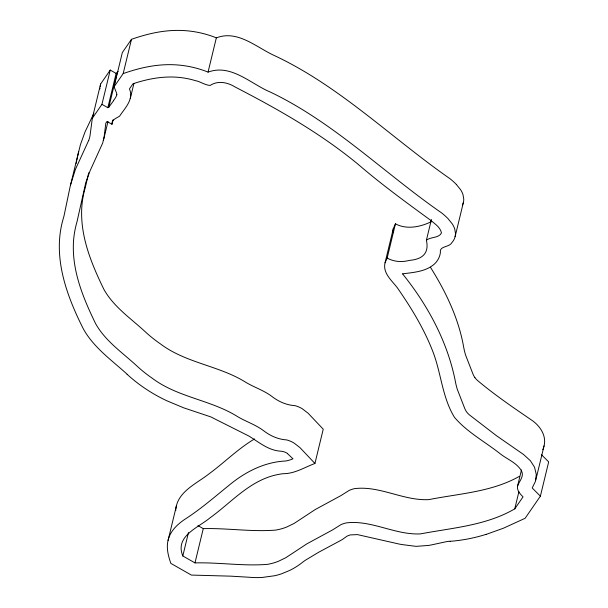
<?xml version="1.0" encoding="UTF-8"?>
<svg xmlns="http://www.w3.org/2000/svg" width="608" height="608" viewBox="0 0 608 608"><rect width="100%" height="100%" fill="white"/><g stroke="black" fill="none" stroke-linecap="round" stroke-linejoin="round"><path stroke-width="0.91" d="M392.897 232.233L393.33 228.555L395.451 223.812C406.706 229.968 420.713 226.906 431.604 221.54M175.682 510.644C176.632 491.925 196.369 483.862 209 473.868C224.405 462.544 238.017 448.734 254.539 438.946M521.466 469.946L517.537 486.18C516.724 490.557 520.22 494.046 523.04 496.873L514.763 508.866C485.891 525.654 452.542 527.79 420.576 533.877C395.177 535.23 371.48 519.703 346.172 522.918A27.763 24.046 13.6 0 0 340.852 524.704L332.538 529.933L306.934 543.81L285.813 557.703L278.342 561.328A53.952 46.725 13.6 0 1 267.581 564.346C243.474 566.314 219.192 562.278 194.978 562.902L182.81 555.97C174.61 536.112 198.223 527.706 210.049 517.834C229.984 503.447 246.985 483.732 271.1 476.224A66.226 57.35 13.6 0 1 282.994 473.708C294.553 473.822 304.479 467.385 314.936 463.463L323.228 429.195L308.157 413.273L302.26 408.728A24.654 21.348 13.6 0 0 294.979 405.65C286.353 405.11 278.449 401.554 271.677 396.279C263.918 390.496 254.623 387.463 246.308 382.622C219.534 365.621 186.185 363.303 160.573 343.991A127.954 110.808 13.6 0 1 145.274 331.793C130.834 318.402 113.742 306.972 103.915 289.408C91.398 263.69 79.838 235.798 81.837 206.598A121.326 105.078 13.6 0 1 83.463 194.887M99.879 88.958L99.986 88.114M118.157 71.463L116.12 73.424L110.238 70.072L100.601 84.033L92.317 118.302L90.014 135.675A37.833 32.764 13.6 0 1 88.73 140.364M100.229 86.435L100.601 84.033M393.33 228.555L385.039 262.816C382.546 273.007 391.727 280.425 397.244 287.652C411.236 307.777 424.141 328.898 432.964 351.85C441.233 373.297 442.214 397.351 454.465 417.331C467.035 432.121 484.713 441.568 499.837 453.484C506.92 459.23 516.549 462.536 521.383 470.676C524.59 476.353 519.133 481.126 517.537 486.18M76.122 163.438L76.281 162.602M314.936 463.463L299.873 447.534L293.968 442.996A24.654 21.348 13.6 0 0 286.687 439.918C278.061 439.379 270.157 435.822 263.386 430.548C255.626 424.756 246.331 421.732 238.024 416.89C211.242 399.882 177.893 397.571 152.281 378.26A127.954 110.808 13.6 0 1 136.99 366.062C122.542 352.663 105.45 341.232 95.623 323.676C83.106 297.95 71.546 270.066 73.545 240.867A121.326 105.078 13.6 0 1 76.98 221.89L85.812 182.423L90.068 170.825L102.691 143.017L104.181 136.549L105.815 123.166L107 121.448L111.956 124.275C111.348 119.518 116.599 118.248 119.601 116.136C124.868 108.14 134.072 99.37 129.458 88.912L133 83.775C148.595 78.546 165.262 75.559 181.701 77.695A73.135 63.338 13.6 0 1 195.312 80.606C200.427 81.525 204.904 85.15 210.14 85.447C217.763 80.355 227.506 82.278 234.863 86.868C278.304 109.311 320.963 133.502 358.75 164.829C381.733 184.612 406.228 202.434 430.722 220.316C434.819 223.881 440.412 227.255 441.469 232.97C438.718 238.344 430.715 236.694 426.406 240.221C429.347 253.544 422.18 259.312 409.503 260.384C401.858 262.337 394.136 261.904 387.159 258.081L385.039 262.816M76.448 161.758L78.63 151.483M88.753 172.748L85.272 187.621A121.326 105.078 13.6 0 0 83.653 193.99M176.518 505.453L168.051 540.444C166.159 548.158 168.34 556.092 170.848 563.388L191.368 575.077L230.972 576.164L249.037 577.243A80.636 69.836 13.6 0 0 261.995 577.478L274.634 575.746A65.269 56.521 13.6 0 0 281.496 573.823L289.568 570.502A78.409 67.906 13.6 0 0 302.548 562.309A58.497 50.662 13.6 0 1 305.626 560.09L318.904 552.125L339.986 540.831A48.138 41.694 13.6 0 0 342.912 539.106L343.102 538.977A16.363 14.166 13.6 0 0 344.402 537.996L347.252 536.036L350.14 534.934L357.413 534.599L399.129 544.046A149.18 129.192 13.6 0 0 402.298 544.608L415.135 546.25A43.411 37.597 13.6 0 0 416.472 546.326L428.594 545.429A95.98 83.121 13.6 0 0 431.741 544.844L446.432 541.667A36.305 31.441 13.6 0 1 450.133 541.211M486.18 534.402L503.538 528.162L525.122 518.282L540.383 496.158L532.198 487.958L535.412 481.422L536.286 474.514L534.531 467.172L530.412 460.773L523.587 454.518L496.592 435.799L469.422 414.899A23.347 20.216 13.6 0 1 466.617 411.943A14.121 12.228 13.6 0 1 466.488 411.692L465.842 410.681A26.486 22.937 13.6 0 1 464.77 408.53L457.292 389.333A88.662 76.783 13.6 0 1 455.362 381.391C447.594 341.825 427.743 305.087 402.557 273.851M535.762 480.153L544.054 445.884C546.645 435.898 540.238 426.231 532.38 420.63C513.76 407.892 495.003 395.17 477.706 380.638A23.347 20.216 13.6 0 1 474.909 377.674M92.317 118.302L101.946 104.34L110.238 70.072M101.946 104.34L107.829 107.692L116.12 73.424M107.829 107.692L108.84 107.168L117.139 72.899M116.736 94.688A5.86 5.077 13.6 0 0 116.371 92.5L114.061 86.8L122.345 52.531L131.472 39.315C145.548 34.39 160.238 30.772 175.218 30.43A89.748 77.725 13.6 0 1 216.349 37.84M103.413 140.471L107.988 121.532M114.061 86.8L123.181 73.583L131.472 39.315M111.956 124.275L113.05 119.768M130.241 98.678L133.95 83.349M123.181 73.583C137.256 68.651 151.954 65.041 166.926 64.699A89.748 77.725 13.6 0 1 208.058 72.101L216.334 37.871C237.599 29.61 256.371 47.356 274.375 55.556C339.75 86.192 391.332 137.834 449.966 178.691A68.286 59.143 13.6 0 1 456.35 184.422M182.81 555.97L188.48 532.524M194.978 562.902L203.27 528.633L197.942 525.601M387.159 258.081L395.451 223.812M426.406 240.221L431.422 219.48M455.103 236.672L463.395 202.403M514.763 508.866L518.905 491.728M540.383 496.158L548.674 461.898L541.401 454.647M168.051 540.444C170.065 531.248 177.293 524.385 184.824 519.316C200.686 509.17 214.852 496.736 229.467 484.941C245.282 471.854 264.556 462.034 285.365 461.016A14.501 12.555 13.6 0 0 288.253 460.446A39.307 34.04 13.6 0 0 291.027 459.564L292.988 458.812L287.462 453.591M70.543 184.893L75.407 169.404L88.707 140.357M544.054 445.884L543.271 448.4M542.762 449.624L543.028 449.016M93.906 113.21L84.915 132.21L80.438 144.628L70.133 186.61L64.03 215.863A122.314 105.929 13.6 0 1 63.407 218.09C52.075 255.824 66.188 294.758 83.129 328.457A76.35 66.12 13.6 0 0 88.449 336.862C99.112 351.47 113.909 362.186 127.156 374.247M108.855 107.168L113.726 100.502M519.171 476.474C491.34 492.07 459.382 493.544 428.86 499.616C403.469 500.969 379.772 485.435 354.464 488.65A27.763 24.046 13.6 0 0 349.144 490.436L340.83 495.664L315.225 509.542L294.105 523.442L286.634 527.068A53.952 46.725 13.6 0 1 275.872 530.077C251.765 532.046 227.483 528.01 203.27 528.633M208.042 72.139C231.101 63.49 250.853 84.01 270.507 92.15C334.073 122.58 384.302 173.204 441.674 212.952A68.286 59.143 13.6 0 1 448.066 218.682L452.284 223.934A24.464 21.189 13.6 0 1 454.716 228.927L455.476 233.404A17.115 14.82 13.6 0 1 452.025 242.417C449.304 247.752 439.044 245.609 440.412 252.67C439.797 256.941 437.707 260.976 434.545 263.918C425.904 271.677 413.622 272.392 402.678 273.836M456.327 184.437L460.568 189.673A24.464 21.189 13.6 0 1 463.007 194.659L463.76 199.135A17.115 14.82 13.6 0 1 462.392 205.124M430.434 267.254C445.831 291.749 458.637 318.432 463.668 347.122A88.662 76.783 13.6 0 0 465.591 355.064L473.054 374.27A26.486 22.937 13.6 0 0 474.126 376.42L474.78 377.424A14.121 12.228 13.6 0 0 474.947 377.652M287.538 453.492A12.555 10.876 13.6 0 0 280.714 451.182C268.82 450.536 259.418 442.609 249.759 436.582A21.432 18.559 13.6 0 0 247.19 435.191L210.748 416.875L183.76 407.854L166.98 400.839A145.753 126.221 13.6 0 1 127.095 374.3M116.903 94.757A23.416 20.277 13.6 0 1 113.552 100.381M486.149 534.333A152.046 131.67 13.6 0 1 450.156 541.325"/></g></svg>
